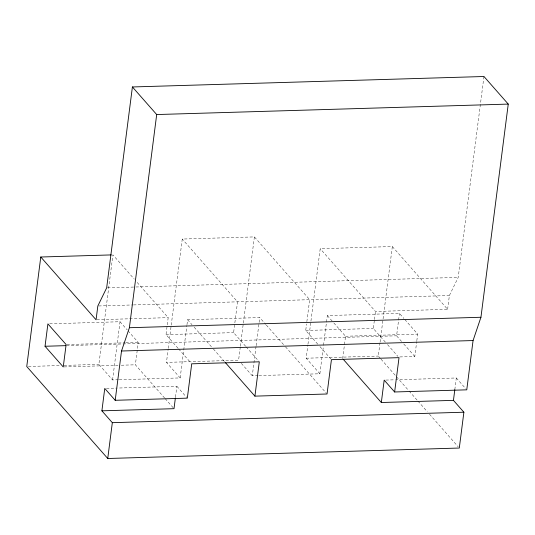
<?xml version="1.0" encoding="UTF-8"?>
<svg xmlns="http://www.w3.org/2000/svg" width="535" height="535" viewBox="0 0 535 535"><rect width="100%" height="100%" fill="white"/><g stroke="black" fill="none" stroke-linecap="round" stroke-linejoin="round"><path stroke-width="0.4" stroke-dasharray="2.67 2.01" d="M118.409 379.763L112.571 379.937L98.875 364.382L112.905 254.867L134.252 279.109M112.571 379.937L120.027 321.736L49.561 323.829M164.633 398.027L135.375 364.803L138.244 342.42L127.751 330.51M178.048 348.292L166.011 334.629L168.191 317.643L136.438 281.591M119.245 379.736L180.161 377.924L166.465 362.376L168.157 349.154M168.264 348.332L182.261 239.051L254.386 236.905L309.671 299.68L306.662 323.18M175.5 397.07L176.884 386.297L118.021 388.042M180.161 377.924L186.875 325.527M186.976 324.698L187.618 319.723L259.742 317.576L265.768 324.424M245.639 346.285L233.601 332.623L237.547 301.827L182.261 239.051M240.282 347.008L238.59 360.229L166.465 362.376M240.389 346.185L243.244 323.876M243.351 323.053L254.386 236.905M258.124 375.603L252.286 375.777L256.038 346.473M256.145 345.663L259.742 317.576M317.763 344.139L305.726 330.476L306.555 323.989M258.96 375.583L319.876 373.771L306.18 358.216L307.872 345.001M307.979 344.172L310.835 321.869M310.942 321.04L320.211 248.701L392.336 246.555L447.614 309.33L375.496 311.477L320.211 248.701M319.876 373.771L323.421 346.091M323.528 345.276L327.333 315.57L399.458 313.423L403.871 318.439M342.681 358.637L344.38 345.369M344.486 344.54L345.55 336.254L333.405 322.465M385.354 342.126L373.316 328.463L374.353 320.371M374.46 319.562L375.496 311.477M380.492 358.557L378.305 356.069L379.99 342.895M380.097 342.072L392.336 246.555M401.558 341.45L396.589 335.806L399.458 313.423M399.879 356.932L414.806 356.491L416.718 341.564M416.818 340.741L417.668 334.108L404.42 319.061M447.614 309.33L449.387 295.527L458.221 277.397L483.954 76.505M454.824 389.587L456.308 377.978L395.793 379.783M107.502 287.83L135.061 287.014M135.897 286.987L458.221 277.397M98.661 305.96L132.653 304.95M133.482 304.923L449.387 295.527M96.895 319.763L168.191 317.643M166.011 334.629L233.601 332.623M305.726 330.476L373.316 328.463M66.949 344.54L124.976 342.815M125.805 342.788L138.244 342.42M345.55 336.254L417.668 334.108M66.587 345.623L122.167 343.972M122.996 343.945L396.589 335.806M28.408 366.482L59.913 365.545M64.053 365.418L98.875 364.382M306.18 358.216L378.305 356.069M64.08 366.923L117.968 365.325M121.284 365.224L135.375 364.803M106.418 388.39L117.192 388.069M385.842 380.077L394.964 379.803M456.308 377.978L465.651 388.591M403.764 343.958L414.806 356.491M387.541 344.614L397.933 356.41M381.04 359.179L408.546 390.416M409.101 391.038L417.374 400.434M417.922 401.063L427.305 411.709M429.511 414.217L458.194 446.785M327.333 315.57L332.85 321.836M319.95 346.62L330.891 359.045M266.316 325.046L284.954 346.205M285.503 346.827L326.49 393.365M246.18 346.907L258.766 361.192M241.325 363.339L252.286 375.777M187.618 319.723L191.998 324.705M194.192 327.193L212.83 348.352M213.378 348.974L224.887 362.041M178.596 348.914L191.176 363.198M120.027 321.736L127.203 329.881M176.884 386.297L186.775 397.525M165.181 398.649L173.46 408.051"/><path stroke-width="0.8" d="M111.247 254.914L40.78 257.014L26.75 366.529L107.742 458.495L459.297 448.036L463.885 412.217L453.446 400.367L454.824 389.587M45.034 346.265L47.903 323.882L66.119 344.567L63.25 366.95L45.034 346.265L65.758 345.65M453.446 400.367L381.321 402.514L384.19 380.124L394.629 391.981L466.754 389.834L473.067 340.554L480.945 317.262L508.25 104.091L483.954 76.505L132.406 86.964L106.666 287.857L97.831 305.98L96.066 319.79L40.78 257.014M107.742 458.495L112.33 422.677L101.891 410.827L104.76 388.437L115.199 400.294L187.324 398.147L191.717 363.82L259.308 361.814L254.914 396.141L327.039 393.994L331.433 359.667L399.023 357.654L394.629 391.981M115.199 400.294L121.512 351.013L129.39 327.721L156.695 114.55L132.406 86.964M175.393 397.9L174.015 408.68L101.891 410.827M156.695 114.55L508.25 104.091M129.39 327.721L480.945 317.262M121.512 351.013L473.067 340.554M112.33 422.677L463.885 412.217M343.229 359.266L381.321 402.514M225.429 362.656L254.914 396.141"/></g></svg>
